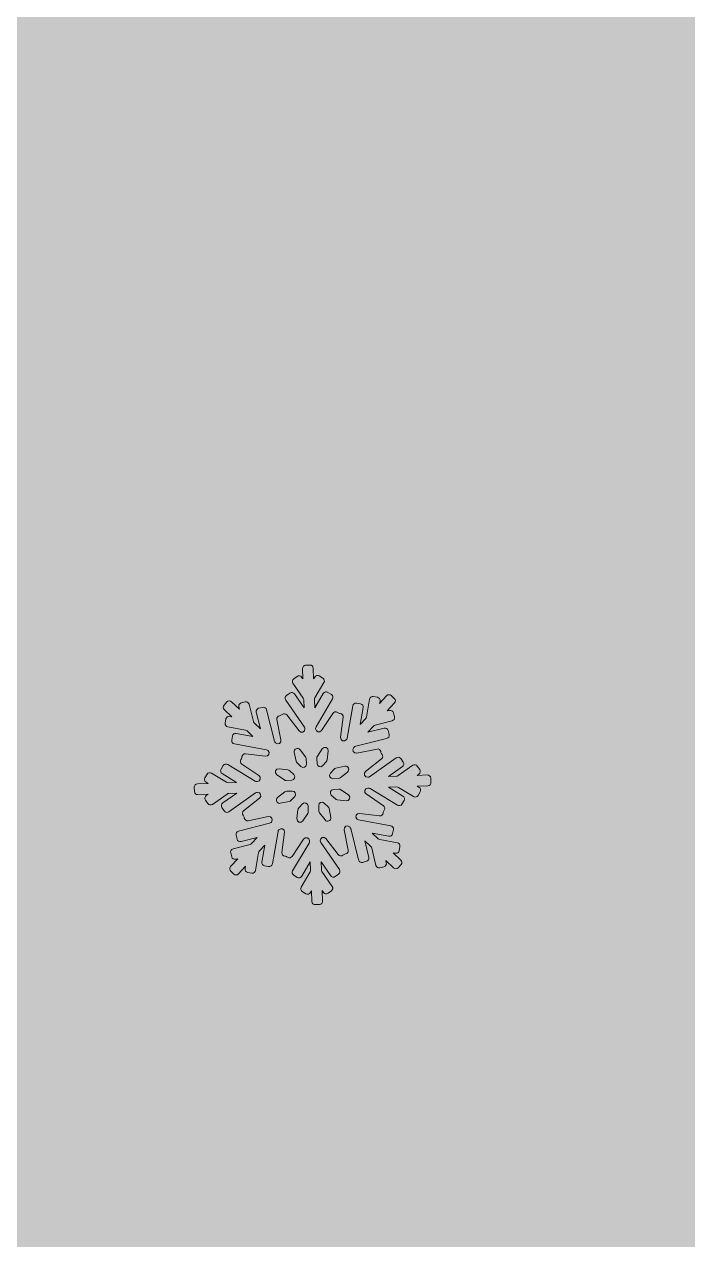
# Model space of a CAD drawing. Header units: millimetres. Extents: x 31 to 225, y -115 to -14.
# Drawn here: x 167.51 to 177.55, y -50.54 to -32.14 of the extents above; entities that cross this region are included whole.
import ezdxf

# ---------------------------------------------------------------- set-up
doc = ezdxf.new("R2010")
doc.units = ezdxf.units.MM
doc.header["$MEASUREMENT"] = 0
doc.layers.add('engraving', color=7, linetype='Continuous')
doc.layers.add('Layer 1', color=7, linetype='Continuous')

msp = doc.modelspace()

# ---------------------------------------------------------------- hatches: boundary and pattern name
at = {"layer": 'Layer 1'}
h = msp.add_hatch(color=2, dxfattribs=at)
h.dxf.hatch_style = 2
edge = h.paths.add_edge_path()
edge.add_spline(control_points=[(211.735, -40.876), (205.828, -35.752), (198.704, -32.392), (190.364, -30.797), (190.364, -30.797), (190.364, -29.654), (190.364, -29.654), (190.364, -27.087), (188.359, -24.969), (185.839, -24.777), (187.344, -23.662), (188.323, -21.878), (188.323, -19.861), (188.323, -16.481), (185.583, -13.74), (182.203, -13.74), (178.822, -13.74), (176.082, -16.481), (176.082, -19.861), (176.082, -21.878), (177.062, -23.662), (178.567, -24.777), (176.046, -24.969), (174.042, -27.087), (174.042, -29.654), (174.042, -29.654), (174.042, -29.716), (174.042, -29.716), (174.042, -29.716), (140.3, -29.716), (140.3, -29.716), (140.3, -29.716), (140.3, -114.865), (140.3, -114.865), (140.3, -114.865), (177.219, -114.865), (177.219, -114.865), (186.464, -114.865), (194.634, -113.223), (201.73, -109.939), (206.311, -107.871), (210.315, -105.094), (213.742, -101.606), (217.168, -98.119), (219.833, -93.933), (221.74, -89.047), (223.645, -84.161), (224.598, -78.555), (224.598, -72.23), (224.598, -58.768), (220.31, -48.317), (211.735, -40.876)], knot_values=[0, 0, 0, 0, 1, 1, 1, 2, 2, 2, 3, 3, 3, 4, 4, 4, 5, 5, 5, 6, 6, 6, 7, 7, 7, 8, 8, 8, 9, 9, 9, 10, 10, 10, 11, 11, 11, 12, 12, 12, 13, 13, 13, 14, 14, 14, 15, 15, 15, 16, 16, 16, 17, 17, 17, 17], degree=3, periodic=1)
edge = h.paths.add_edge_path()
edge.add_spline(control_points=[(178.395, -19.861), (178.395, -17.762), (180.103, -16.054), (182.203, -16.054), (184.302, -16.054), (186.01, -17.762), (186.01, -19.861), (186.01, -21.96), (184.302, -23.668), (182.203, -23.668), (180.103, -23.668), (178.395, -21.96), (178.395, -19.861)], knot_values=[0, 0, 0, 0, 1, 1, 1, 2, 2, 2, 3, 3, 3, 4, 4, 4, 4], degree=3, periodic=1)
edge = h.paths.add_edge_path()
edge.add_spline(control_points=[(191.572, -87.07), (188.734, -91.045), (184.557, -93.031), (179.043, -93.031), (179.043, -93.031), (168.46, -93.031), (168.46, -93.031), (168.46, -93.031), (168.46, -51.551), (168.46, -51.551), (168.46, -51.551), (177.705, -51.551), (177.705, -51.551), (183.625, -51.551), (188.126, -53.558), (191.208, -57.572), (194.289, -61.586), (195.83, -66.553), (195.83, -72.473), (195.83, -78.231), (194.41, -83.097), (191.572, -87.07)], knot_values=[0, 0, 0, 0, 1, 1, 1, 2, 2, 2, 3, 3, 3, 4, 4, 4, 5, 5, 5, 6, 6, 6, 7, 7, 7, 7], degree=3, periodic=1)

# ---------------------------------------------------------------- linework, layer by layer
at = {"layer": 'engraving', "lineweight": 0}
for points, knots in [([(173.661, -43.552), (173.66, -43.525), (173.637, -43.503), (173.61, -43.504), (173.61, -43.504), (173.454, -43.511), (173.454, -43.511), (173.454, -43.511), (173.483, -43.49), (173.483, -43.49), (173.505, -43.474), (173.51, -43.444), (173.495, -43.422), (173.495, -43.422), (173.458, -43.369), (173.458, -43.369), (173.443, -43.347), (173.412, -43.341), (173.389, -43.357), (173.389, -43.357), (173.168, -43.514), (173.168, -43.514), (173.16, -43.519), (173.151, -43.522), (173.141, -43.523), (173.141, -43.523), (173.021, -43.527), (173.021, -43.527), (173.021, -43.527), (173.232, -43.378), (173.232, -43.378), (173.255, -43.363), (173.26, -43.332), (173.245, -43.31), (173.245, -43.31), (173.208, -43.257), (173.208, -43.257), (173.193, -43.235), (173.162, -43.229), (173.139, -43.245), (173.139, -43.245), (172.735, -43.53), (172.735, -43.53), (172.728, -43.536), (172.718, -43.539), (172.709, -43.539), (172.709, -43.539), (172.707, -43.539), (172.707, -43.539), (172.659, -43.541), (172.637, -43.481), (172.674, -43.452), (172.674, -43.452), (172.916, -43.261), (172.916, -43.261), (172.938, -43.244), (172.941, -43.214), (172.925, -43.192), (172.925, -43.192), (172.917, -43.182), (172.917, -43.182), (172.913, -43.176), (172.909, -43.169), (172.908, -43.162), (172.908, -43.162), (172.906, -43.149), (172.906, -43.149), (172.9, -43.123), (172.874, -43.105), (172.848, -43.111), (172.848, -43.111), (172.542, -43.172), (172.542, -43.172), (172.495, -43.181), (172.464, -43.125), (172.496, -43.09), (172.496, -43.09), (172.501, -43.085), (172.501, -43.085), (172.507, -43.077), (172.516, -43.072), (172.525, -43.07), (172.525, -43.07), (172.994, -42.952), (172.994, -42.952), (173.021, -42.946), (173.037, -42.919), (173.03, -42.893), (173.03, -42.893), (173.015, -42.83), (173.015, -42.83), (173.008, -42.804), (172.981, -42.788), (172.955, -42.795), (172.955, -42.795), (172.709, -42.856), (172.709, -42.856), (172.709, -42.856), (172.794, -42.763), (172.794, -42.763), (172.801, -42.756), (172.809, -42.751), (172.818, -42.749), (172.818, -42.749), (173.075, -42.684), (173.075, -42.684), (173.102, -42.678), (173.118, -42.651), (173.111, -42.625), (173.111, -42.625), (173.096, -42.562), (173.096, -42.562), (173.089, -42.536), (173.062, -42.52), (173.036, -42.527), (173.036, -42.527), (173.003, -42.535), (173.003, -42.535), (173.003, -42.535), (173.113, -42.414), (173.113, -42.414), (173.131, -42.394), (173.13, -42.364), (173.11, -42.345), (173.11, -42.345), (173.063, -42.302), (173.063, -42.302), (173.043, -42.283), (173.012, -42.284), (172.993, -42.304), (172.993, -42.304), (172.888, -42.42), (172.888, -42.42), (172.888, -42.42), (172.894, -42.385), (172.894, -42.385), (172.899, -42.359), (172.881, -42.333), (172.854, -42.328), (172.854, -42.328), (172.792, -42.317), (172.792, -42.317), (172.765, -42.312), (172.74, -42.33), (172.735, -42.357), (172.735, -42.357), (172.688, -42.628), (172.688, -42.628), (172.686, -42.637), (172.682, -42.646), (172.676, -42.652), (172.676, -42.652), (172.595, -42.741), (172.595, -42.741), (172.595, -42.741), (172.64, -42.485), (172.64, -42.485), (172.644, -42.458), (172.626, -42.433), (172.6, -42.428), (172.6, -42.428), (172.538, -42.417), (172.538, -42.417), (172.511, -42.412), (172.485, -42.43), (172.48, -42.457), (172.48, -42.457), (172.395, -42.949), (172.395, -42.949), (172.393, -42.958), (172.389, -42.967), (172.383, -42.974), (172.383, -42.974), (172.383, -42.974), (172.383, -42.974), (172.35, -43.009), (172.292, -42.982), (172.297, -42.934), (172.297, -42.934), (172.335, -42.628), (172.335, -42.628), (172.338, -42.601), (172.319, -42.577), (172.292, -42.573), (172.292, -42.573), (172.28, -42.572), (172.28, -42.572), (172.273, -42.571), (172.265, -42.568), (172.259, -42.564), (172.259, -42.564), (172.249, -42.557), (172.249, -42.557), (172.226, -42.542), (172.196, -42.548), (172.18, -42.571), (172.18, -42.571), (172.009, -42.831), (172.009, -42.831), (171.983, -42.87), (171.921, -42.853), (171.919, -42.805), (171.919, -42.805), (171.918, -42.8), (171.918, -42.8), (171.918, -42.79), (171.92, -42.781), (171.925, -42.773), (171.925, -42.773), (172.174, -42.353), (172.174, -42.353), (172.188, -42.33), (172.181, -42.3), (172.158, -42.286), (172.158, -42.286), (172.103, -42.253), (172.103, -42.253), (172.08, -42.239), (172.049, -42.246), (172.035, -42.27), (172.035, -42.27), (171.906, -42.488), (171.906, -42.488), (171.906, -42.488), (171.901, -42.362), (171.901, -42.362), (171.9, -42.353), (171.903, -42.344), (171.908, -42.335), (171.908, -42.335), (172.044, -42.105), (172.044, -42.105), (172.058, -42.082), (172.051, -42.052), (172.028, -42.038), (172.028, -42.038), (171.973, -42.005), (171.973, -42.005), (171.95, -41.991), (171.919, -41.998), (171.905, -42.022), (171.905, -42.022), (171.888, -42.051), (171.888, -42.051), (171.888, -42.051), (171.881, -41.888), (171.881, -41.888), (171.88, -41.86), (171.858, -41.839), (171.83, -41.84), (171.83, -41.84), (171.767, -41.843), (171.767, -41.843), (171.74, -41.844), (171.719, -41.867), (171.72, -41.894), (171.72, -41.894), (171.726, -42.051), (171.726, -42.051), (171.726, -42.051), (171.707, -42.024), (171.707, -42.024), (171.692, -42.001), (171.661, -41.996), (171.638, -42.011), (171.638, -42.011), (171.587, -42.048), (171.587, -42.048), (171.565, -42.064), (171.559, -42.094), (171.575, -42.116), (171.575, -42.116), (171.731, -42.342), (171.731, -42.342), (171.736, -42.35), (171.739, -42.359), (171.739, -42.368), (171.739, -42.368), (171.744, -42.489), (171.744, -42.489), (171.744, -42.489), (171.597, -42.277), (171.597, -42.277), (171.582, -42.254), (171.551, -42.249), (171.529, -42.264), (171.529, -42.264), (171.477, -42.301), (171.477, -42.301), (171.455, -42.317), (171.449, -42.347), (171.465, -42.369), (171.465, -42.369), (171.748, -42.779), (171.748, -42.779), (171.754, -42.787), (171.757, -42.796), (171.757, -42.805), (171.757, -42.805), (171.757, -42.806), (171.757, -42.806), (171.759, -42.854), (171.698, -42.876), (171.669, -42.838), (171.669, -42.838), (171.482, -42.596), (171.482, -42.596), (171.466, -42.574), (171.434, -42.571), (171.413, -42.587), (171.413, -42.587), (171.404, -42.595), (171.404, -42.595), (171.398, -42.599), (171.391, -42.603), (171.383, -42.604), (171.383, -42.604), (171.371, -42.607), (171.371, -42.607), (171.345, -42.612), (171.328, -42.638), (171.333, -42.664), (171.333, -42.664), (171.394, -42.973), (171.394, -42.973), (171.403, -43.02), (171.347, -43.051), (171.312, -43.018), (171.312, -43.018), (171.309, -43.016), (171.309, -43.016), (171.302, -43.009), (171.297, -43.001), (171.295, -42.992), (171.295, -42.992), (171.177, -42.516), (171.177, -42.516), (171.17, -42.489), (171.144, -42.473), (171.117, -42.48), (171.117, -42.48), (171.056, -42.495), (171.056, -42.495), (171.03, -42.502), (171.014, -42.528), (171.02, -42.555), (171.02, -42.555), (171.082, -42.803), (171.082, -42.803), (171.082, -42.803), (170.991, -42.718), (170.991, -42.718), (170.984, -42.712), (170.979, -42.703), (170.976, -42.694), (170.976, -42.694), (170.912, -42.433), (170.912, -42.433), (170.905, -42.407), (170.879, -42.391), (170.852, -42.397), (170.852, -42.397), (170.791, -42.413), (170.791, -42.413), (170.765, -42.419), (170.749, -42.446), (170.755, -42.472), (170.755, -42.472), (170.764, -42.506), (170.764, -42.506), (170.764, -42.506), (170.645, -42.395), (170.645, -42.395), (170.625, -42.377), (170.594, -42.378), (170.575, -42.398), (170.575, -42.398), (170.533, -42.445), (170.533, -42.445), (170.514, -42.465), (170.516, -42.496), (170.535, -42.514), (170.535, -42.514), (170.651, -42.622), (170.651, -42.622), (170.651, -42.622), (170.617, -42.616), (170.617, -42.616), (170.59, -42.611), (170.565, -42.629), (170.56, -42.656), (170.56, -42.656), (170.549, -42.719), (170.549, -42.719), (170.544, -42.746), (170.562, -42.771), (170.589, -42.776), (170.589, -42.776), (170.856, -42.825), (170.856, -42.825), (170.865, -42.826), (170.874, -42.831), (170.881, -42.837), (170.881, -42.837), (170.969, -42.92), (170.969, -42.92), (170.969, -42.92), (170.716, -42.874), (170.716, -42.874), (170.689, -42.869), (170.664, -42.887), (170.659, -42.914), (170.659, -42.914), (170.648, -42.977), (170.648, -42.977), (170.643, -43.004), (170.661, -43.029), (170.688, -43.034), (170.688, -43.034), (171.174, -43.122), (171.174, -43.122), (171.183, -43.124), (171.192, -43.128), (171.199, -43.134), (171.199, -43.134), (171.201, -43.137), (171.201, -43.137), (171.236, -43.169), (171.208, -43.227), (171.161, -43.221), (171.161, -43.221), (170.858, -43.183), (170.858, -43.183), (170.831, -43.179), (170.807, -43.199), (170.803, -43.226), (170.803, -43.226), (170.802, -43.238), (170.802, -43.238), (170.801, -43.246), (170.798, -43.253), (170.794, -43.259), (170.794, -43.259), (170.787, -43.27), (170.787, -43.27), (170.772, -43.292), (170.778, -43.322), (170.801, -43.338), (170.801, -43.338), (171.061, -43.514), (171.061, -43.514), (171.101, -43.541), (171.083, -43.602), (171.036, -43.604), (171.036, -43.604), (171.03, -43.605), (171.03, -43.605), (171.02, -43.605), (171.01, -43.602), (171.002, -43.597), (171.002, -43.597), (170.587, -43.345), (170.587, -43.345), (170.564, -43.33), (170.533, -43.338), (170.519, -43.362), (170.519, -43.362), (170.487, -43.417), (170.487, -43.417), (170.473, -43.44), (170.481, -43.47), (170.504, -43.484), (170.504, -43.484), (170.721, -43.616), (170.721, -43.616), (170.721, -43.616), (170.597, -43.621), (170.597, -43.621), (170.588, -43.622), (170.578, -43.619), (170.57, -43.614), (170.57, -43.614), (170.343, -43.476), (170.343, -43.476), (170.319, -43.462), (170.289, -43.469), (170.275, -43.493), (170.275, -43.493), (170.242, -43.548), (170.242, -43.548), (170.228, -43.571), (170.236, -43.601), (170.259, -43.615), (170.259, -43.615), (170.289, -43.633), (170.289, -43.633), (170.289, -43.633), (170.128, -43.64), (170.128, -43.64), (170.1, -43.641), (170.079, -43.663), (170.08, -43.691), (170.08, -43.691), (170.083, -43.755), (170.083, -43.755), (170.084, -43.782), (170.107, -43.803), (170.134, -43.802), (170.134, -43.802), (170.291, -43.796), (170.291, -43.796), (170.291, -43.796), (170.262, -43.817), (170.262, -43.817), (170.24, -43.832), (170.234, -43.862), (170.249, -43.885), (170.249, -43.885), (170.286, -43.937), (170.286, -43.937), (170.301, -43.96), (170.332, -43.965), (170.355, -43.95), (170.355, -43.95), (170.577, -43.793), (170.577, -43.793), (170.584, -43.787), (170.594, -43.784), (170.603, -43.784), (170.603, -43.784), (170.723, -43.779), (170.723, -43.779), (170.723, -43.779), (170.512, -43.928), (170.512, -43.928), (170.49, -43.944), (170.484, -43.974), (170.5, -43.996), (170.5, -43.996), (170.536, -44.049), (170.536, -44.049), (170.552, -44.072), (170.583, -44.077), (170.605, -44.061), (170.605, -44.061), (171.009, -43.776), (171.009, -43.776), (171.017, -43.771), (171.026, -43.767), (171.035, -43.767), (171.035, -43.767), (171.038, -43.767), (171.038, -43.767), (171.085, -43.765), (171.107, -43.825), (171.07, -43.855), (171.07, -43.855), (170.828, -44.046), (170.828, -44.046), (170.807, -44.062), (170.803, -44.093), (170.819, -44.114), (170.819, -44.114), (170.827, -44.124), (170.827, -44.124), (170.832, -44.13), (170.835, -44.137), (170.836, -44.145), (170.836, -44.145), (170.839, -44.157), (170.839, -44.157), (170.844, -44.184), (170.87, -44.201), (170.897, -44.196), (170.897, -44.196), (171.202, -44.135), (171.202, -44.135), (171.249, -44.126), (171.28, -44.181), (171.248, -44.216), (171.248, -44.216), (171.243, -44.222), (171.243, -44.222), (171.237, -44.229), (171.228, -44.234), (171.219, -44.236), (171.219, -44.236), (170.75, -44.354), (170.75, -44.354), (170.724, -44.361), (170.708, -44.387), (170.714, -44.414), (170.714, -44.414), (170.729, -44.476), (170.729, -44.476), (170.736, -44.502), (170.763, -44.519), (170.789, -44.512), (170.789, -44.512), (171.035, -44.45), (171.035, -44.45), (171.035, -44.45), (170.95, -44.543), (170.95, -44.543), (170.944, -44.55), (170.935, -44.555), (170.926, -44.558), (170.926, -44.558), (170.669, -44.622), (170.669, -44.622), (170.642, -44.629), (170.626, -44.655), (170.633, -44.682), (170.633, -44.682), (170.648, -44.744), (170.648, -44.744), (170.655, -44.77), (170.682, -44.787), (170.708, -44.78), (170.708, -44.78), (170.742, -44.772), (170.742, -44.772), (170.742, -44.772), (170.632, -44.892), (170.632, -44.892), (170.613, -44.912), (170.615, -44.943), (170.634, -44.961), (170.634, -44.961), (170.681, -45.005), (170.681, -45.005), (170.701, -45.024), (170.732, -45.022), (170.751, -45.002), (170.751, -45.002), (170.856, -44.887), (170.856, -44.887), (170.856, -44.887), (170.85, -44.921), (170.85, -44.921), (170.845, -44.948), (170.863, -44.973), (170.89, -44.978), (170.89, -44.978), (170.952, -44.989), (170.952, -44.989), (170.979, -44.994), (171.005, -44.976), (171.009, -44.949), (171.009, -44.949), (171.056, -44.679), (171.056, -44.679), (171.058, -44.67), (171.062, -44.661), (171.069, -44.654), (171.069, -44.654), (171.149, -44.566), (171.149, -44.566), (171.149, -44.566), (171.105, -44.822), (171.105, -44.822), (171.1, -44.848), (171.118, -44.874), (171.144, -44.878), (171.144, -44.878), (171.207, -44.89), (171.207, -44.89), (171.233, -44.894), (171.259, -44.877), (171.264, -44.85), (171.264, -44.85), (171.349, -44.358), (171.349, -44.358), (171.351, -44.348), (171.355, -44.34), (171.362, -44.333), (171.362, -44.333), (171.362, -44.333), (171.362, -44.333), (171.394, -44.298), (171.453, -44.324), (171.447, -44.372), (171.447, -44.372), (171.409, -44.679), (171.409, -44.679), (171.406, -44.705), (171.425, -44.73), (171.452, -44.733), (171.452, -44.733), (171.464, -44.735), (171.464, -44.735), (171.472, -44.736), (171.479, -44.739), (171.485, -44.743), (171.485, -44.743), (171.495, -44.749), (171.495, -44.749), (171.518, -44.765), (171.549, -44.759), (171.564, -44.736), (171.564, -44.736), (171.735, -44.476), (171.735, -44.476), (171.762, -44.436), (171.824, -44.453), (171.826, -44.501), (171.826, -44.501), (171.826, -44.507), (171.826, -44.507), (171.826, -44.516), (171.824, -44.526), (171.819, -44.534), (171.819, -44.534), (171.57, -44.954), (171.57, -44.954), (171.556, -44.977), (171.564, -45.007), (171.587, -45.021), (171.587, -45.021), (171.641, -45.054), (171.641, -45.054), (171.664, -45.068), (171.695, -45.06), (171.709, -45.037), (171.709, -45.037), (171.838, -44.818), (171.838, -44.818), (171.838, -44.818), (171.843, -44.944), (171.843, -44.944), (171.844, -44.953), (171.842, -44.963), (171.837, -44.971), (171.837, -44.971), (171.7, -45.202), (171.7, -45.202), (171.686, -45.225), (171.694, -45.255), (171.717, -45.269), (171.717, -45.269), (171.771, -45.302), (171.771, -45.302), (171.794, -45.316), (171.825, -45.308), (171.839, -45.285), (171.839, -45.285), (171.856, -45.256), (171.856, -45.256), (171.856, -45.256), (171.863, -45.419), (171.863, -45.419), (171.864, -45.446), (171.887, -45.467), (171.914, -45.466), (171.914, -45.466), (171.977, -45.464), (171.977, -45.464), (172.004, -45.463), (172.025, -45.44), (172.024, -45.412), (172.024, -45.412), (172.018, -45.255), (172.018, -45.255), (172.018, -45.255), (172.037, -45.283), (172.037, -45.283), (172.053, -45.305), (172.083, -45.311), (172.106, -45.295), (172.106, -45.295), (172.158, -45.258), (172.158, -45.258), (172.18, -45.243), (172.185, -45.212), (172.17, -45.19), (172.17, -45.19), (172.014, -44.964), (172.014, -44.964), (172.008, -44.957), (172.005, -44.948), (172.005, -44.938), (172.005, -44.938), (172, -44.818), (172, -44.818), (172, -44.818), (172.147, -45.03), (172.147, -45.03), (172.162, -45.052), (172.193, -45.058), (172.216, -45.042), (172.216, -45.042), (172.267, -45.006), (172.267, -45.006), (172.289, -44.99), (172.295, -44.96), (172.28, -44.937), (172.28, -44.937), (171.996, -44.527), (171.996, -44.527), (171.991, -44.519), (171.988, -44.51), (171.987, -44.501), (171.987, -44.501), (171.987, -44.5), (171.987, -44.5), (171.985, -44.452), (172.046, -44.43), (172.075, -44.468), (172.075, -44.468), (172.262, -44.71), (172.262, -44.71), (172.279, -44.732), (172.31, -44.736), (172.331, -44.719), (172.331, -44.719), (172.34, -44.712), (172.34, -44.712), (172.347, -44.707), (172.354, -44.704), (172.361, -44.702), (172.361, -44.702), (172.373, -44.7), (172.373, -44.7), (172.399, -44.695), (172.417, -44.669), (172.411, -44.642), (172.411, -44.642), (172.351, -44.333), (172.351, -44.333), (172.341, -44.287), (172.398, -44.255), (172.432, -44.288), (172.432, -44.288), (172.435, -44.291), (172.435, -44.291), (172.442, -44.297), (172.447, -44.306), (172.45, -44.315), (172.45, -44.315), (172.567, -44.791), (172.567, -44.791), (172.574, -44.817), (172.601, -44.833), (172.627, -44.827), (172.627, -44.827), (172.688, -44.811), (172.688, -44.811), (172.715, -44.805), (172.731, -44.778), (172.724, -44.752), (172.724, -44.752), (172.663, -44.503), (172.663, -44.503), (172.663, -44.503), (172.754, -44.588), (172.754, -44.588), (172.76, -44.595), (172.765, -44.603), (172.768, -44.612), (172.768, -44.612), (172.832, -44.873), (172.832, -44.873), (172.839, -44.9), (172.866, -44.916), (172.892, -44.909), (172.892, -44.909), (172.953, -44.894), (172.953, -44.894), (172.98, -44.887), (172.996, -44.861), (172.989, -44.834), (172.989, -44.834), (172.981, -44.801), (172.981, -44.801), (172.981, -44.801), (173.099, -44.911), (173.099, -44.911), (173.119, -44.93), (173.15, -44.929), (173.169, -44.908), (173.169, -44.908), (173.212, -44.861), (173.212, -44.861), (173.23, -44.841), (173.229, -44.811), (173.209, -44.792), (173.209, -44.792), (173.093, -44.684), (173.093, -44.684), (173.093, -44.684), (173.127, -44.69), (173.127, -44.69), (173.154, -44.695), (173.18, -44.677), (173.184, -44.65), (173.184, -44.65), (173.195, -44.587), (173.195, -44.587), (173.2, -44.56), (173.182, -44.535), (173.156, -44.53), (173.156, -44.53), (172.889, -44.482), (172.889, -44.482), (172.879, -44.48), (172.871, -44.476), (172.864, -44.469), (172.864, -44.469), (172.775, -44.387), (172.775, -44.387), (172.775, -44.387), (173.028, -44.432), (173.028, -44.432), (173.055, -44.437), (173.08, -44.419), (173.085, -44.392), (173.085, -44.392), (173.096, -44.329), (173.096, -44.329), (173.101, -44.303), (173.083, -44.277), (173.056, -44.272), (173.056, -44.272), (172.57, -44.184), (172.57, -44.184), (172.561, -44.183), (172.552, -44.179), (172.546, -44.172), (172.546, -44.172), (172.543, -44.17), (172.543, -44.17), (172.508, -44.137), (172.536, -44.079), (172.583, -44.085), (172.583, -44.085), (172.886, -44.124), (172.886, -44.124), (172.913, -44.127), (172.938, -44.108), (172.941, -44.081), (172.941, -44.081), (172.942, -44.068), (172.942, -44.068), (172.943, -44.061), (172.946, -44.054), (172.95, -44.047), (172.95, -44.047), (172.957, -44.037), (172.957, -44.037), (172.972, -44.014), (172.966, -43.984), (172.944, -43.969), (172.944, -43.969), (172.683, -43.792), (172.683, -43.792), (172.644, -43.765), (172.661, -43.704), (172.709, -43.702), (172.709, -43.702), (172.715, -43.702), (172.715, -43.702), (172.724, -43.702), (172.734, -43.704), (172.742, -43.709), (172.742, -43.709), (173.157, -43.962), (173.157, -43.962), (173.18, -43.976), (173.211, -43.968), (173.225, -43.945), (173.225, -43.945), (173.257, -43.89), (173.257, -43.89), (173.271, -43.867), (173.264, -43.837), (173.241, -43.823), (173.241, -43.823), (173.023, -43.69), (173.023, -43.69), (173.023, -43.69), (173.147, -43.685), (173.147, -43.685), (173.157, -43.685), (173.166, -43.687), (173.174, -43.692), (173.174, -43.692), (173.402, -43.831), (173.402, -43.831), (173.425, -43.845), (173.456, -43.837), (173.469, -43.814), (173.469, -43.814), (173.502, -43.759), (173.502, -43.759), (173.516, -43.736), (173.508, -43.706), (173.485, -43.692), (173.485, -43.692), (173.455, -43.673), (173.455, -43.673), (173.455, -43.673), (173.617, -43.667), (173.617, -43.667), (173.644, -43.666), (173.665, -43.643), (173.664, -43.616), (173.664, -43.616), (173.661, -43.552), (173.661, -43.552)], [0, 0, 0, 0, 1, 1, 1, 2, 2, 2, 3, 3, 3, 4, 4, 4, 5, 5, 5, 6, 6, 6, 7, 7, 7, 8, 8, 8, 9, 9, 9, 10, 10, 10, 11, 11, 11, 12, 12, 12, 13, 13, 13, 14, 14, 14, 15, 15, 15, 16, 16, 16, 17, 17, 17, 18, 18, 18, 19, 19, 19, 20, 20, 20, 21, 21, 21, 22, 22, 22, 23, 23, 23, 24, 24, 24, 25, 25, 25, 26, 26, 26, 27, 27, 27, 28, 28, 28, 29, 29, 29, 30, 30, 30, 31, 31, 31, 32, 32, 32, 33, 33, 33, 34, 34, 34, 35, 35, 35, 36, 36, 36, 37, 37, 37, 38, 38, 38, 39, 39, 39, 40, 40, 40, 41, 41, 41, 42, 42, 42, 43, 43, 43, 44, 44, 44, 45, 45, 45, 46, 46, 46, 47, 47, 47, 48, 48, 48, 49, 49, 49, 50, 50, 50, 51, 51, 51, 52, 52, 52, 53, 53, 53, 54, 54, 54, 55, 55, 55, 56, 56, 56, 57, 57, 57, 58, 58, 58, 59, 59, 59, 60, 60, 60, 61, 61, 61, 62, 62, 62, 63, 63, 63, 64, 64, 64, 65, 65, 65, 66, 66, 66, 67, 67, 67, 68, 68, 68, 69, 69, 69, 70, 70, 70, 71, 71, 71, 72, 72, 72, 73, 73, 73, 74, 74, 74, 75, 75, 75, 76, 76, 76, 77, 77, 77, 78, 78, 78, 79, 79, 79, 80, 80, 80, 81, 81, 81, 82, 82, 82, 83, 83, 83, 84, 84, 84, 85, 85, 85, 86, 86, 86, 87, 87, 87, 88, 88, 88, 89, 89, 89, 90, 90, 90, 91, 91, 91, 92, 92, 92, 93, 93, 93, 94, 94, 94, 95, 95, 95, 96, 96, 96, 97, 97, 97, 98, 98, 98, 99, 99, 99, 100, 100, 100, 101, 101, 101, 102, 102, 102, 103, 103, 103, 104, 104, 104, 105, 105, 105, 106, 106, 106, 107, 107, 107, 108, 108, 108, 109, 109, 109, 110, 110, 110, 111, 111, 111, 112, 112, 112, 113, 113, 113, 114, 114, 114, 115, 115, 115, 116, 116, 116, 117, 117, 117, 118, 118, 118, 119, 119, 119, 120, 120, 120, 121, 121, 121, 122, 122, 122, 123, 123, 123, 124, 124, 124, 125, 125, 125, 126, 126, 126, 127, 127, 127, 128, 128, 128, 129, 129, 129, 130, 130, 130, 131, 131, 131, 132, 132, 132, 133, 133, 133, 134, 134, 134, 135, 135, 135, 136, 136, 136, 137, 137, 137, 138, 138, 138, 139, 139, 139, 140, 140, 140, 141, 141, 141, 142, 142, 142, 143, 143, 143, 144, 144, 144, 145, 145, 145, 146, 146, 146, 147, 147, 147, 148, 148, 148, 149, 149, 149, 150, 150, 150, 151, 151, 151, 152, 152, 152, 153, 153, 153, 154, 154, 154, 155, 155, 155, 156, 156, 156, 157, 157, 157, 158, 158, 158, 159, 159, 159, 160, 160, 160, 161, 161, 161, 162, 162, 162, 163, 163, 163, 164, 164, 164, 165, 165, 165, 166, 166, 166, 167, 167, 167, 168, 168, 168, 169, 169, 169, 170, 170, 170, 171, 171, 171, 172, 172, 172, 173, 173, 173, 174, 174, 174, 175, 175, 175, 176, 176, 176, 177, 177, 177, 178, 178, 178, 179, 179, 179, 180, 180, 180, 181, 181, 181, 182, 182, 182, 183, 183, 183, 184, 184, 184, 185, 185, 185, 186, 186, 186, 187, 187, 187, 188, 188, 188, 189, 189, 189, 190, 190, 190, 191, 191, 191, 192, 192, 192, 193, 193, 193, 194, 194, 194, 195, 195, 195, 196, 196, 196, 197, 197, 197, 198, 198, 198, 199, 199, 199, 200, 200, 200, 201, 201, 201, 202, 202, 202, 203, 203, 203, 204, 204, 204, 205, 205, 205, 206, 206, 206, 207, 207, 207, 208, 208, 208, 209, 209, 209, 210, 210, 210, 211, 211, 211, 212, 212, 212, 213, 213, 213, 214, 214, 214, 215, 215, 215, 216, 216, 216, 217, 217, 217, 218, 218, 218, 219, 219, 219, 220, 220, 220, 221, 221, 221, 222, 222, 222, 223, 223, 223, 224, 224, 224, 225, 225, 225, 226, 226, 226, 227, 227, 227, 228, 228, 228, 229, 229, 229, 230, 230, 230, 231, 231, 231, 232, 232, 232, 233, 233, 233, 234, 234, 234, 235, 235, 235, 236, 236, 236, 237, 237, 237, 238, 238, 238, 239, 239, 239, 240, 240, 240, 241, 241, 241, 242, 242, 242, 243, 243, 243, 244, 244, 244, 245, 245, 245, 246, 246, 246, 247, 247, 247, 248, 248, 248, 249, 249, 249, 250, 250, 250, 251, 251, 251, 252, 252, 252, 253, 253, 253, 254, 254, 254, 255, 255, 255, 256, 256, 256, 257, 257, 257, 258, 258, 258, 259, 259, 259, 260, 260, 260, 261, 261, 261, 262, 262, 262, 263, 263, 263, 264, 264, 264, 265, 265, 265, 266, 266, 266, 267, 267, 267, 268, 268, 268, 269, 269, 269, 270, 270, 270, 271, 271, 271, 272, 272, 272, 273, 273, 273, 274, 274, 274, 275, 275, 275, 276, 276, 276, 277, 277, 277, 278, 278, 278, 279, 279, 279, 280, 280, 280, 281, 281, 281, 282, 282, 282, 283, 283, 283, 284, 284, 284, 285, 285, 285, 286, 286, 286, 287, 287, 287, 288, 288, 288, 289, 289, 289, 290, 290, 290, 291, 291, 291, 292, 292, 292, 293, 293, 293, 294, 294, 294, 295, 295, 295, 296, 296, 296, 297, 297, 297, 298, 298, 298, 299, 299, 299, 300, 300, 300, 301, 301, 301, 302, 302, 302, 303, 303, 303, 304, 304, 304, 305, 305, 305, 306, 306, 306, 307, 307, 307, 308, 308, 308, 309, 309, 309, 310, 310, 310, 311, 311, 311, 312, 312, 312, 313, 313, 313, 314, 314, 314, 315, 315, 315, 316, 316, 316, 317, 317, 317, 318, 318, 318, 319, 319, 319, 320, 320, 320, 321, 321, 321, 322, 322, 322, 323, 323, 323, 324, 324, 324, 325, 325, 325, 326, 326, 326, 327, 327, 327, 328, 328, 328, 329, 329, 329, 330, 330, 330, 331, 331, 331, 332, 332, 332, 333, 333, 333, 334, 334, 334, 335, 335, 335, 336, 336, 336, 336]), ([(171.683, -43.121), (171.683, -43.121), (171.765, -43.228), (171.765, -43.228), (171.771, -43.236), (171.775, -43.246), (171.775, -43.256), (171.775, -43.256), (171.779, -43.34), (171.779, -43.34), (171.78, -43.384), (171.728, -43.408), (171.696, -43.378), (171.696, -43.378), (171.637, -43.322), (171.637, -43.322), (171.629, -43.315), (171.624, -43.306), (171.622, -43.296), (171.622, -43.296), (171.595, -43.161), (171.595, -43.161), (171.585, -43.11), (171.651, -43.08), (171.683, -43.121)], [0, 0, 0, 0, 1, 1, 1, 2, 2, 2, 3, 3, 3, 4, 4, 4, 5, 5, 5, 6, 6, 6, 7, 7, 7, 8, 8, 8, 8]), ([(171.94, -43.334), (171.94, -43.334), (171.937, -43.251), (171.937, -43.251), (171.936, -43.24), (171.939, -43.23), (171.945, -43.221), (171.945, -43.221), (172.02, -43.108), (172.02, -43.108), (172.048, -43.065), (172.116, -43.09), (172.11, -43.141), (172.11, -43.141), (172.093, -43.277), (172.093, -43.277), (172.092, -43.288), (172.087, -43.297), (172.08, -43.305), (172.08, -43.305), (172.025, -43.365), (172.025, -43.365), (171.996, -43.397), (171.942, -43.378), (171.94, -43.334)], [0, 0, 0, 0, 1, 1, 1, 2, 2, 2, 3, 3, 3, 4, 4, 4, 5, 5, 5, 6, 6, 6, 7, 7, 7, 8, 8, 8, 8]), ([(171.445, -43.579), (171.445, -43.579), (171.33, -43.501), (171.33, -43.501), (171.287, -43.472), (171.312, -43.405), (171.364, -43.411), (171.364, -43.411), (171.499, -43.428), (171.499, -43.428), (171.51, -43.43), (171.519, -43.434), (171.527, -43.441), (171.527, -43.441), (171.589, -43.499), (171.589, -43.499), (171.62, -43.529), (171.6, -43.582), (171.557, -43.584), (171.557, -43.584), (171.475, -43.587), (171.475, -43.587), (171.464, -43.588), (171.454, -43.585), (171.445, -43.579)], [0, 0, 0, 0, 1, 1, 1, 2, 2, 2, 3, 3, 3, 4, 4, 4, 5, 5, 5, 6, 6, 6, 7, 7, 7, 8, 8, 8, 8]), ([(172.142, -43.478), (172.142, -43.478), (172.199, -43.415), (172.199, -43.415), (172.206, -43.408), (172.215, -43.402), (172.226, -43.4), (172.226, -43.4), (172.361, -43.373), (172.361, -43.373), (172.411, -43.363), (172.441, -43.428), (172.401, -43.46), (172.401, -43.46), (172.292, -43.546), (172.292, -43.546), (172.284, -43.553), (172.274, -43.556), (172.263, -43.557), (172.263, -43.557), (172.18, -43.56), (172.18, -43.56), (172.137, -43.562), (172.113, -43.51), (172.142, -43.478)], [0, 0, 0, 0, 1, 1, 1, 2, 2, 2, 3, 3, 3, 4, 4, 4, 5, 5, 5, 6, 6, 6, 7, 7, 7, 8, 8, 8, 8]), ([(171.602, -43.829), (171.602, -43.829), (171.545, -43.891), (171.545, -43.891), (171.538, -43.899), (171.529, -43.904), (171.519, -43.906), (171.519, -43.906), (171.383, -43.933), (171.383, -43.933), (171.333, -43.943), (171.303, -43.878), (171.343, -43.846), (171.343, -43.846), (171.452, -43.76), (171.452, -43.76), (171.461, -43.754), (171.471, -43.75), (171.481, -43.75), (171.481, -43.75), (171.564, -43.747), (171.564, -43.747), (171.607, -43.745), (171.631, -43.797), (171.602, -43.829)], [0, 0, 0, 0, 1, 1, 1, 2, 2, 2, 3, 3, 3, 4, 4, 4, 5, 5, 5, 6, 6, 6, 7, 7, 7, 8, 8, 8, 8]), ([(172.299, -43.728), (172.299, -43.728), (172.414, -43.806), (172.414, -43.806), (172.457, -43.835), (172.432, -43.902), (172.38, -43.895), (172.38, -43.895), (172.245, -43.878), (172.245, -43.878), (172.235, -43.877), (172.225, -43.872), (172.218, -43.865), (172.218, -43.865), (172.156, -43.808), (172.156, -43.808), (172.124, -43.778), (172.144, -43.724), (172.187, -43.722), (172.187, -43.722), (172.269, -43.719), (172.269, -43.719), (172.28, -43.719), (172.29, -43.722), (172.299, -43.728)], [0, 0, 0, 0, 1, 1, 1, 2, 2, 2, 3, 3, 3, 4, 4, 4, 5, 5, 5, 6, 6, 6, 7, 7, 7, 8, 8, 8, 8]), ([(171.804, -43.973), (171.804, -43.973), (171.808, -44.056), (171.808, -44.056), (171.808, -44.066), (171.805, -44.076), (171.799, -44.085), (171.799, -44.085), (171.725, -44.199), (171.725, -44.199), (171.696, -44.242), (171.628, -44.217), (171.635, -44.165), (171.635, -44.165), (171.651, -44.029), (171.651, -44.029), (171.652, -44.019), (171.657, -44.009), (171.664, -44.002), (171.664, -44.002), (171.719, -43.942), (171.719, -43.942), (171.748, -43.909), (171.802, -43.929), (171.804, -43.973)], [0, 0, 0, 0, 1, 1, 1, 2, 2, 2, 3, 3, 3, 4, 4, 4, 5, 5, 5, 6, 6, 6, 7, 7, 7, 8, 8, 8, 8]), ([(172.062, -44.185), (172.062, -44.185), (171.979, -44.078), (171.979, -44.078), (171.973, -44.07), (171.969, -44.06), (171.969, -44.05), (171.969, -44.05), (171.966, -43.967), (171.966, -43.967), (171.964, -43.923), (172.016, -43.899), (172.048, -43.929), (172.048, -43.929), (172.108, -43.984), (172.108, -43.984), (172.115, -43.991), (172.12, -44.001), (172.122, -44.011), (172.122, -44.011), (172.149, -44.146), (172.149, -44.146), (172.159, -44.197), (172.093, -44.226), (172.062, -44.185)], [0, 0, 0, 0, 1, 1, 1, 2, 2, 2, 3, 3, 3, 4, 4, 4, 5, 5, 5, 6, 6, 6, 7, 7, 7, 8, 8, 8, 8])]:
    msp.add_open_spline(points, degree=3, knots=knots, dxfattribs=at)
at = {"layer": 'Layer 1', "lineweight": 0}
msp.add_open_spline([(211.735, -40.876), (205.828, -35.752), (198.704, -32.392), (190.364, -30.797), (190.364, -30.797), (190.364, -29.654), (190.364, -29.654), (190.364, -27.087), (188.359, -24.969), (185.839, -24.777), (187.344, -23.662), (188.323, -21.878), (188.323, -19.861), (188.323, -16.481), (185.583, -13.74), (182.203, -13.74), (178.822, -13.74), (176.082, -16.481), (176.082, -19.861), (176.082, -21.878), (177.062, -23.662), (178.567, -24.777), (176.046, -24.969), (174.042, -27.087), (174.042, -29.654), (174.042, -29.654), (174.042, -29.716), (174.042, -29.716), (174.042, -29.716), (140.3, -29.716), (140.3, -29.716), (140.3, -29.716), (140.3, -114.865), (140.3, -114.865), (140.3, -114.865), (177.219, -114.865), (177.219, -114.865), (186.464, -114.865), (194.634, -113.223), (201.73, -109.939), (206.311, -107.871), (210.315, -105.094), (213.742, -101.606), (217.168, -98.119), (219.833, -93.933), (221.74, -89.047), (223.645, -84.161), (224.598, -78.555), (224.598, -72.23), (224.598, -58.768), (220.31, -48.317), (211.735, -40.876)], degree=3, knots=[0, 0, 0, 0, 1, 1, 1, 2, 2, 2, 3, 3, 3, 4, 4, 4, 5, 5, 5, 6, 6, 6, 7, 7, 7, 8, 8, 8, 9, 9, 9, 10, 10, 10, 11, 11, 11, 12, 12, 12, 13, 13, 13, 14, 14, 14, 15, 15, 15, 16, 16, 16, 17, 17, 17, 17], dxfattribs=at)

doc.saveas('drawing.dxf')
